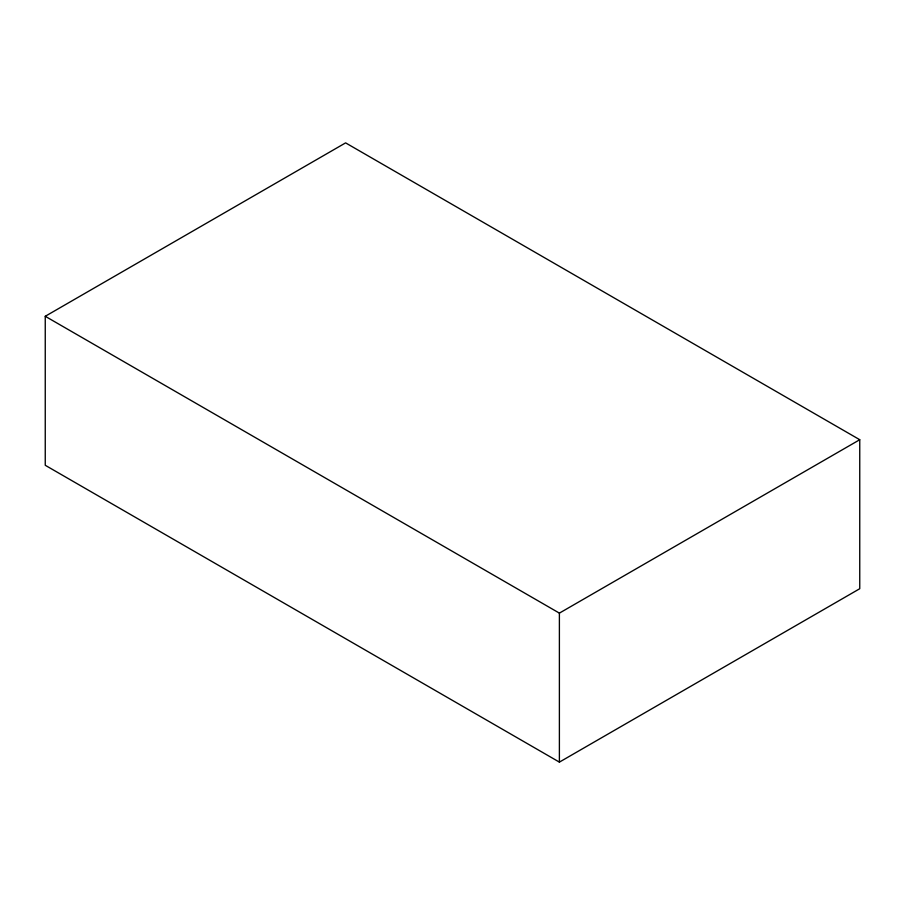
<?xml version="1.0" encoding="UTF-8"?>
<svg xmlns="http://www.w3.org/2000/svg" width="905" height="905" viewBox="0 0 905 905"><rect width="100%" height="100%" fill="white"/><g stroke="black" fill="none" stroke-linecap="round" stroke-linejoin="round"><path stroke-width="1.36" d="M45.25 316.286L345.608 142.877L859.75 439.717L859.75 588.714L559.392 762.123L45.25 465.283L45.25 316.286L559.392 613.126L859.75 439.717M559.392 613.126L559.392 762.123"/></g></svg>
